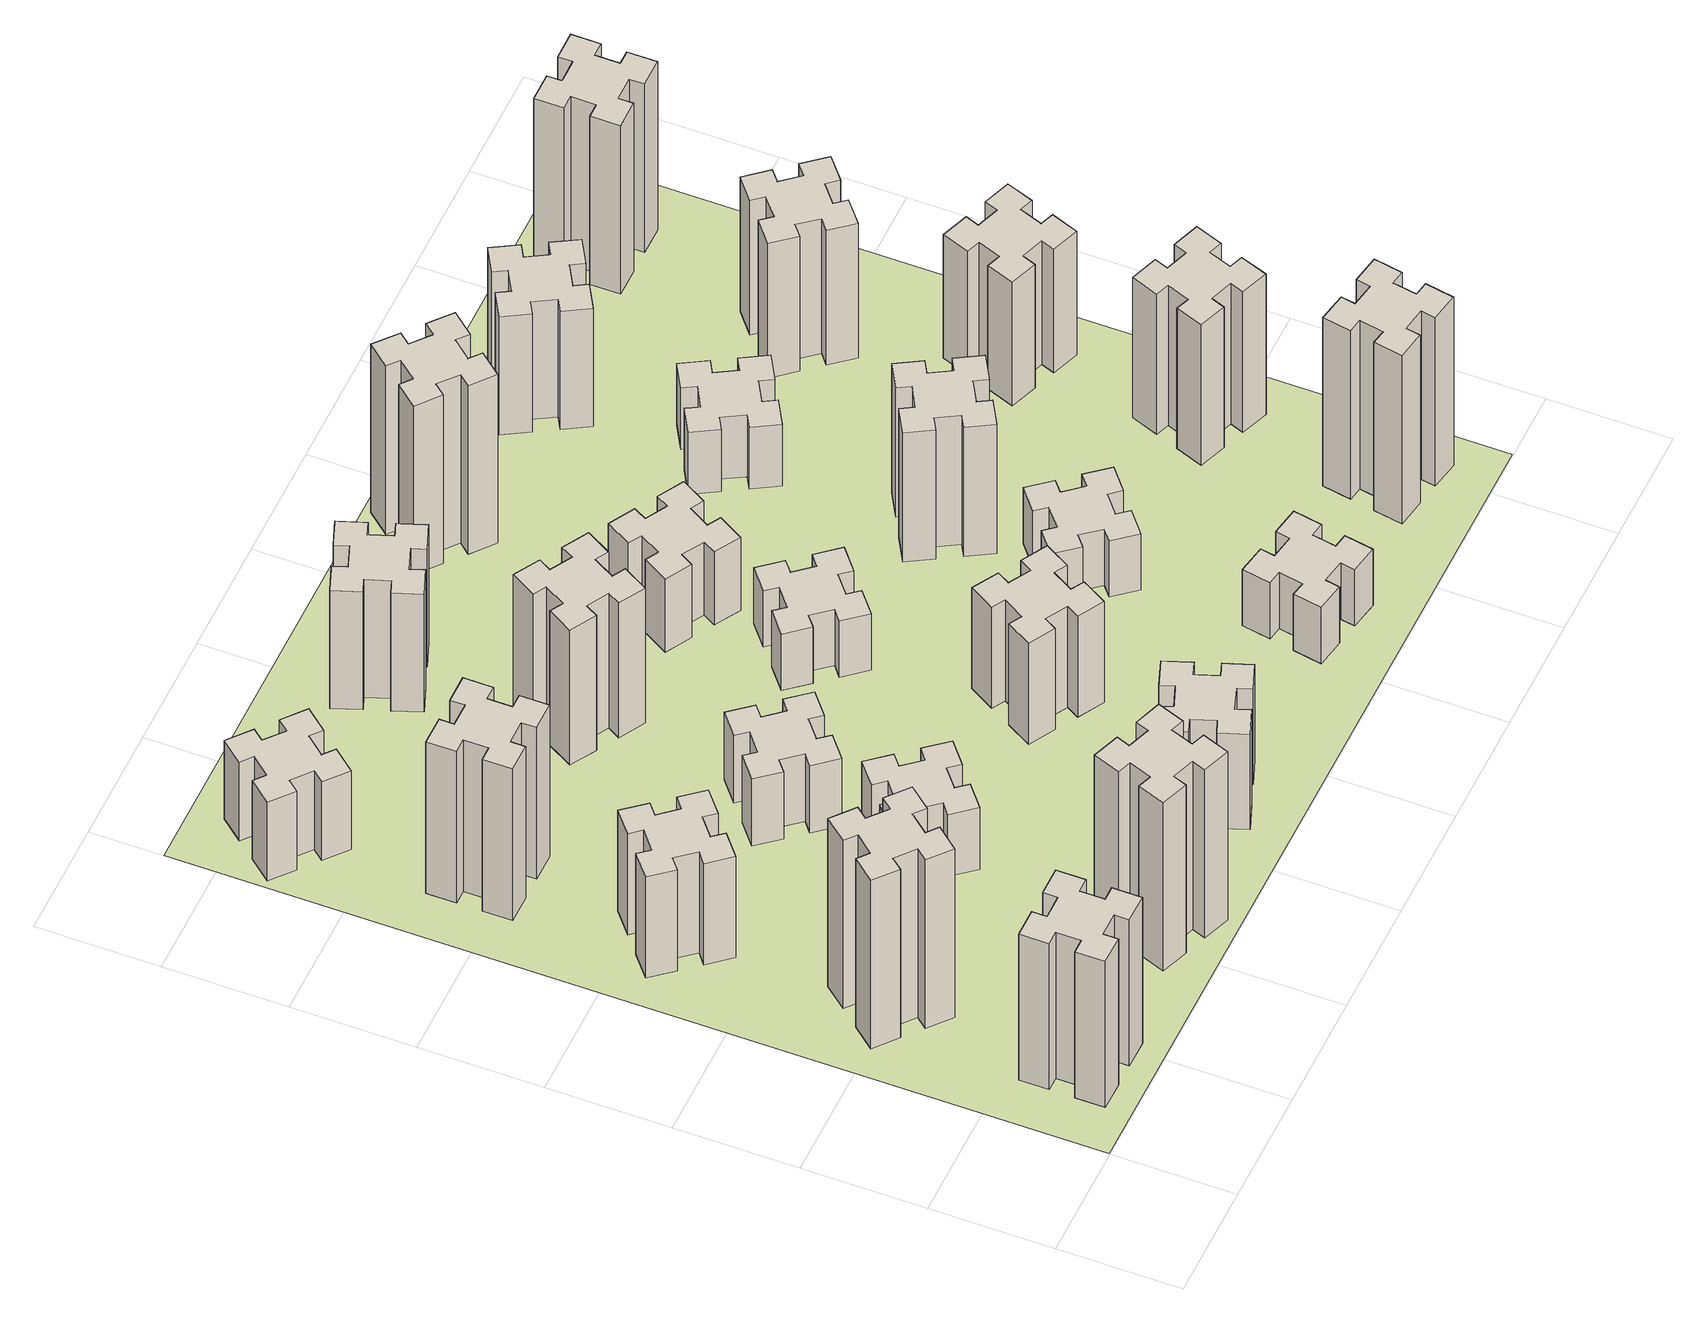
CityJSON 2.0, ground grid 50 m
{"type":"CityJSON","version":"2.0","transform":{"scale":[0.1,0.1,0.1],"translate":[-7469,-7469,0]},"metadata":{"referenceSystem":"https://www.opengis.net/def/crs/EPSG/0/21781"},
"CityObjects":{
"building1":{"type":"Building","attributes":{"class":"1000","function":"1000","usage":"1000","yearOfConstruction":2016,"roofType":"1000","measuredHeight":78,"storeysAboveGround":30,"storeysBelowGround":0},"geometry":[{"type":"Solid","lod":"1","boundaries":[[[[0,1,2,3,4,5,6,7,8,9,10,11,12,13,14,15,16,17,18,19]],[[17,16,20,21]],[[16,15,22,20]],[[15,14,23,22]],[[14,13,24,23]],[[13,12,25,24]],[[12,11,26,25]],[[11,10,27,26]],[[10,9,28,27]],[[9,8,29,28]],[[8,7,30,29]],[[7,6,31,30]],[[6,5,32,31]],[[5,4,33,32]],[[4,3,34,33]],[[3,2,35,34]],[[2,1,36,35]],[[1,0,37,36]],[[0,19,38,37]],[[19,18,39,38]],[[18,17,21,39]],[[24,25,26,27,28,29,30,31,32,33,34,35,36,37,38,39,21,20,22,23]]]]}]},
"building2":{"type":"Building","attributes":{"class":"1000","function":"1000","usage":"1000","yearOfConstruction":2016,"roofType":"1000","measuredHeight":90,"storeysAboveGround":30,"storeysBelowGround":0},"geometry":[{"type":"Solid","lod":"1","boundaries":[[[[40,41,42,43,44,45,46,47,48,49,50,51,52,53,54,55,56,57,58,59]],[[57,56,60,61]],[[56,55,62,60]],[[55,54,63,62]],[[54,53,64,63]],[[53,52,65,64]],[[52,51,66,65]],[[51,50,67,66]],[[50,49,68,67]],[[49,48,69,68]],[[48,47,70,69]],[[47,46,71,70]],[[46,45,72,71]],[[45,44,73,72]],[[44,43,74,73]],[[43,42,75,74]],[[42,41,76,75]],[[41,40,77,76]],[[40,59,78,77]],[[59,58,79,78]],[[58,57,61,79]],[[64,65,66,67,68,69,70,71,72,73,74,75,76,77,78,79,61,60,62,63]]]]}]},
"building3":{"type":"Building","attributes":{"class":"1000","function":"1000","usage":"1000","yearOfConstruction":2016,"roofType":"1000","measuredHeight":54,"storeysAboveGround":30,"storeysBelowGround":0},"geometry":[{"type":"Solid","lod":"1","boundaries":[[[[80,81,82,83,84,85,86,87,88,89,90,91,92,93,94,95,96,97,98,99]],[[97,96,100,101]],[[96,95,102,100]],[[95,94,103,102]],[[94,93,104,103]],[[93,92,105,104]],[[92,91,106,105]],[[91,90,107,106]],[[90,89,108,107]],[[89,88,109,108]],[[88,87,110,109]],[[87,86,111,110]],[[86,85,112,111]],[[85,84,113,112]],[[84,83,114,113]],[[83,82,115,114]],[[82,81,116,115]],[[81,80,117,116]],[[80,99,118,117]],[[99,98,119,118]],[[98,97,101,119]],[[104,105,106,107,108,109,110,111,112,113,114,115,116,117,118,119,101,100,102,103]]]]}]},
"building4":{"type":"Building","attributes":{"class":"1000","function":"1000","usage":"1000","yearOfConstruction":2016,"roofType":"1000","measuredHeight":81,"storeysAboveGround":30,"storeysBelowGround":0},"geometry":[{"type":"Solid","lod":"1","boundaries":[[[[120,121,122,123,124,125,126,127,128,129,130,131,132,133,134,135,136,137,138,139]],[[137,136,140,141]],[[136,135,142,140]],[[135,134,143,142]],[[134,133,144,143]],[[133,132,145,144]],[[132,131,146,145]],[[131,130,147,146]],[[130,129,148,147]],[[129,128,149,148]],[[128,127,150,149]],[[127,126,151,150]],[[126,125,152,151]],[[125,124,153,152]],[[124,123,154,153]],[[123,122,155,154]],[[122,121,156,155]],[[121,120,157,156]],[[120,139,158,157]],[[139,138,159,158]],[[138,137,141,159]],[[144,145,146,147,148,149,150,151,152,153,154,155,156,157,158,159,141,140,142,143]]]]}]},
"building5":{"type":"Building","attributes":{"class":"1000","function":"1000","usage":"1000","yearOfConstruction":2016,"roofType":"1000","measuredHeight":90,"storeysAboveGround":30,"storeysBelowGround":0},"geometry":[{"type":"Solid","lod":"1","boundaries":[[[[160,161,162,163,164,165,166,167,168,169,170,171,172,173,174,175,176,177,178,179]],[[177,176,180,181]],[[176,175,182,180]],[[175,174,183,182]],[[174,173,184,183]],[[173,172,185,184]],[[172,171,186,185]],[[171,170,187,186]],[[170,169,188,187]],[[169,168,189,188]],[[168,167,190,189]],[[167,166,191,190]],[[166,165,192,191]],[[165,164,193,192]],[[164,163,194,193]],[[163,162,195,194]],[[162,161,196,195]],[[161,160,197,196]],[[160,179,198,197]],[[179,178,199,198]],[[178,177,181,199]],[[184,185,186,187,188,189,190,191,192,193,194,195,196,197,198,199,181,180,182,183]]]]}]},
"building6":{"type":"Building","attributes":{"class":"1000","function":"1000","usage":"1000","yearOfConstruction":2016,"roofType":"1000","measuredHeight":42,"storeysAboveGround":30,"storeysBelowGround":0},"geometry":[{"type":"Solid","lod":"1","boundaries":[[[[200,201,202,203,204,205,206,207,208,209,210,211,212,213,214,215,216,217,218,219]],[[217,216,220,221]],[[216,215,222,220]],[[215,214,223,222]],[[214,213,224,223]],[[213,212,225,224]],[[212,211,226,225]],[[211,210,227,226]],[[210,209,228,227]],[[209,208,229,228]],[[208,207,230,229]],[[207,206,231,230]],[[206,205,232,231]],[[205,204,233,232]],[[204,203,234,233]],[[203,202,235,234]],[[202,201,236,235]],[[201,200,237,236]],[[200,219,238,237]],[[219,218,239,238]],[[218,217,221,239]],[[224,225,226,227,228,229,230,231,232,233,234,235,236,237,238,239,221,220,222,223]]]]}]},
"building7":{"type":"Building","attributes":{"class":"1000","function":"1000","usage":"1000","yearOfConstruction":2016,"roofType":"1000","measuredHeight":33,"storeysAboveGround":30,"storeysBelowGround":0},"geometry":[{"type":"Solid","lod":"1","boundaries":[[[[240,241,242,243,244,245,246,247,248,249,250,251,252,253,254,255,256,257,258,259]],[[257,256,260,261]],[[256,255,262,260]],[[255,254,263,262]],[[254,253,264,263]],[[253,252,265,264]],[[252,251,266,265]],[[251,250,267,266]],[[250,249,268,267]],[[249,248,269,268]],[[248,247,270,269]],[[247,246,271,270]],[[246,245,272,271]],[[245,244,273,272]],[[244,243,274,273]],[[243,242,275,274]],[[242,241,276,275]],[[241,240,277,276]],[[240,259,278,277]],[[259,258,279,278]],[[258,257,261,279]],[[264,265,266,267,268,269,270,271,272,273,274,275,276,277,278,279,261,260,262,263]]]]}]},
"building8":{"type":"Building","attributes":{"class":"1000","function":"1000","usage":"1000","yearOfConstruction":2016,"roofType":"1000","measuredHeight":36,"storeysAboveGround":30,"storeysBelowGround":0},"geometry":[{"type":"Solid","lod":"1","boundaries":[[[[280,281,282,283,284,285,286,287,288,289,290,291,292,293,294,295,296,297,298,299]],[[297,296,300,301]],[[296,295,302,300]],[[295,294,303,302]],[[294,293,304,303]],[[293,292,305,304]],[[292,291,306,305]],[[291,290,307,306]],[[290,289,308,307]],[[289,288,309,308]],[[288,287,310,309]],[[287,286,311,310]],[[286,285,312,311]],[[285,284,313,312]],[[284,283,314,313]],[[283,282,315,314]],[[282,281,316,315]],[[281,280,317,316]],[[280,299,318,317]],[[299,298,319,318]],[[298,297,301,319]],[[304,305,306,307,308,309,310,311,312,313,314,315,316,317,318,319,301,300,302,303]]]]}]},
"building9":{"type":"Building","attributes":{"class":"1000","function":"1000","usage":"1000","yearOfConstruction":2016,"roofType":"1000","measuredHeight":51,"storeysAboveGround":30,"storeysBelowGround":0},"geometry":[{"type":"Solid","lod":"1","boundaries":[[[[320,321,322,323,324,325,326,327,328,329,330,331,332,333,334,335,336,337,338,339]],[[337,336,340,341]],[[336,335,342,340]],[[335,334,343,342]],[[334,333,344,343]],[[333,332,345,344]],[[332,331,346,345]],[[331,330,347,346]],[[330,329,348,347]],[[329,328,349,348]],[[328,327,350,349]],[[327,326,351,350]],[[326,325,352,351]],[[325,324,353,352]],[[324,323,354,353]],[[323,322,355,354]],[[322,321,356,355]],[[321,320,357,356]],[[320,339,358,357]],[[339,338,359,358]],[[338,337,341,359]],[[344,345,346,347,348,349,350,351,352,353,354,355,356,357,358,359,341,340,342,343]]]]}]},
"building10":{"type":"Building","attributes":{"class":"1000","function":"1000","usage":"1000","yearOfConstruction":2016,"roofType":"1000","measuredHeight":72,"storeysAboveGround":30,"storeysBelowGround":0},"geometry":[{"type":"Solid","lod":"1","boundaries":[[[[360,361,362,363,364,365,366,367,368,369,370,371,372,373,374,375,376,377,378,379]],[[377,376,380,381]],[[376,375,382,380]],[[375,374,383,382]],[[374,373,384,383]],[[373,372,385,384]],[[372,371,386,385]],[[371,370,387,386]],[[370,369,388,387]],[[369,368,389,388]],[[368,367,390,389]],[[367,366,391,390]],[[366,365,392,391]],[[365,364,393,392]],[[364,363,394,393]],[[363,362,395,394]],[[362,361,396,395]],[[361,360,397,396]],[[360,379,398,397]],[[379,378,399,398]],[[378,377,381,399]],[[384,385,386,387,388,389,390,391,392,393,394,395,396,397,398,399,381,380,382,383]]]]}]},
"building11":{"type":"Building","attributes":{"class":"1000","function":"1000","usage":"1000","yearOfConstruction":2016,"roofType":"1000","measuredHeight":63,"storeysAboveGround":30,"storeysBelowGround":0},"geometry":[{"type":"Solid","lod":"1","boundaries":[[[[400,401,402,403,404,405,406,407,408,409,410,411,412,413,414,415,416,417,418,419]],[[417,416,420,421]],[[416,415,422,420]],[[415,414,423,422]],[[414,413,424,423]],[[413,412,425,424]],[[412,411,426,425]],[[411,410,427,426]],[[410,409,428,427]],[[409,408,429,428]],[[408,407,430,429]],[[407,406,431,430]],[[406,405,432,431]],[[405,404,433,432]],[[404,403,434,433]],[[403,402,435,434]],[[402,401,436,435]],[[401,400,437,436]],[[400,419,438,437]],[[419,418,439,438]],[[418,417,421,439]],[[424,425,426,427,428,429,430,431,432,433,434,435,436,437,438,439,421,420,422,423]]]]}]},
"building12":{"type":"Building","attributes":{"class":"1000","function":"1000","usage":"1000","yearOfConstruction":2016,"roofType":"1000","measuredHeight":54,"storeysAboveGround":30,"storeysBelowGround":0},"geometry":[{"type":"Solid","lod":"1","boundaries":[[[[440,441,442,443,444,445,446,447,448,449,450,451,452,453,454,455,456,457,458,459]],[[457,456,460,461]],[[456,455,462,460]],[[455,454,463,462]],[[454,453,464,463]],[[453,452,465,464]],[[452,451,466,465]],[[451,450,467,466]],[[450,449,468,467]],[[449,448,469,468]],[[448,447,470,469]],[[447,446,471,470]],[[446,445,472,471]],[[445,444,473,472]],[[444,443,474,473]],[[443,442,475,474]],[[442,441,476,475]],[[441,440,477,476]],[[440,459,478,477]],[[459,458,479,478]],[[458,457,461,479]],[[464,465,466,467,468,469,470,471,472,473,474,475,476,477,478,479,461,460,462,463]]]]}]},
"building13":{"type":"Building","attributes":{"class":"1000","function":"1000","usage":"1000","yearOfConstruction":2016,"roofType":"1000","measuredHeight":30,"storeysAboveGround":30,"storeysBelowGround":0},"geometry":[{"type":"Solid","lod":"1","boundaries":[[[[480,481,482,483,484,485,486,487,488,489,490,491,492,493,494,495,496,497,498,499]],[[497,496,500,501]],[[496,495,502,500]],[[495,494,503,502]],[[494,493,504,503]],[[493,492,505,504]],[[492,491,506,505]],[[491,490,507,506]],[[490,489,508,507]],[[489,488,509,508]],[[488,487,510,509]],[[487,486,511,510]],[[486,485,512,511]],[[485,484,513,512]],[[484,483,514,513]],[[483,482,515,514]],[[482,481,516,515]],[[481,480,517,516]],[[480,499,518,517]],[[499,498,519,518]],[[498,497,501,519]],[[504,505,506,507,508,509,510,511,512,513,514,515,516,517,518,519,501,500,502,503]]]]}]},
"building14":{"type":"Building","attributes":{"class":"1000","function":"1000","usage":"1000","yearOfConstruction":2016,"roofType":"1000","measuredHeight":39,"storeysAboveGround":30,"storeysBelowGround":0},"geometry":[{"type":"Solid","lod":"1","boundaries":[[[[520,521,522,523,524,525,526,527,528,529,530,531,532,533,534,535,536,537,538,539]],[[537,536,540,541]],[[536,535,542,540]],[[535,534,543,542]],[[534,533,544,543]],[[533,532,545,544]],[[532,531,546,545]],[[531,530,547,546]],[[530,529,548,547]],[[529,528,549,548]],[[528,527,550,549]],[[527,526,551,550]],[[526,525,552,551]],[[525,524,553,552]],[[524,523,554,553]],[[523,522,555,554]],[[522,521,556,555]],[[521,520,557,556]],[[520,539,558,557]],[[539,538,559,558]],[[538,537,541,559]],[[544,545,546,547,548,549,550,551,552,553,554,555,556,557,558,559,541,540,542,543]]]]}]},
"building15":{"type":"Building","attributes":{"class":"1000","function":"1000","usage":"1000","yearOfConstruction":2016,"roofType":"1000","measuredHeight":30,"storeysAboveGround":30,"storeysBelowGround":0},"geometry":[{"type":"Solid","lod":"1","boundaries":[[[[560,561,562,563,564,565,566,567,568,569,570,571,572,573,574,575,576,577,578,579]],[[577,576,580,581]],[[576,575,582,580]],[[575,574,583,582]],[[574,573,584,583]],[[573,572,585,584]],[[572,571,586,585]],[[571,570,587,586]],[[570,569,588,587]],[[569,568,589,588]],[[568,567,590,589]],[[567,566,591,590]],[[566,565,592,591]],[[565,564,593,592]],[[564,563,594,593]],[[563,562,595,594]],[[562,561,596,595]],[[561,560,597,596]],[[560,579,598,597]],[[579,578,599,598]],[[578,577,581,599]],[[584,585,586,587,588,589,590,591,592,593,594,595,596,597,598,599,581,580,582,583]]]]}]},
"building16":{"type":"Building","attributes":{"class":"1000","function":"1000","usage":"1000","yearOfConstruction":2016,"roofType":"1000","measuredHeight":90,"storeysAboveGround":30,"storeysBelowGround":0},"geometry":[{"type":"Solid","lod":"1","boundaries":[[[[600,601,602,603,604,605,606,607,608,609,610,611,612,613,614,615,616,617,618,619]],[[617,616,620,621]],[[616,615,622,620]],[[615,614,623,622]],[[614,613,624,623]],[[613,612,625,624]],[[612,611,626,625]],[[611,610,627,626]],[[610,609,628,627]],[[609,608,629,628]],[[608,607,630,629]],[[607,606,631,630]],[[606,605,632,631]],[[605,604,633,632]],[[604,603,634,633]],[[603,602,635,634]],[[602,601,636,635]],[[601,600,637,636]],[[600,619,638,637]],[[619,618,639,638]],[[618,617,621,639]],[[624,625,626,627,628,629,630,631,632,633,634,635,636,637,638,639,621,620,622,623]]]]}]},
"building17":{"type":"Building","attributes":{"class":"1000","function":"1000","usage":"1000","yearOfConstruction":2016,"roofType":"1000","measuredHeight":30,"storeysAboveGround":30,"storeysBelowGround":0},"geometry":[{"type":"Solid","lod":"1","boundaries":[[[[640,641,642,643,644,645,646,647,648,649,650,651,652,653,654,655,656,657,658,659]],[[657,656,660,661]],[[656,655,662,660]],[[655,654,663,662]],[[654,653,664,663]],[[653,652,665,664]],[[652,651,666,665]],[[651,650,667,666]],[[650,649,668,667]],[[649,648,669,668]],[[648,647,670,669]],[[647,646,671,670]],[[646,645,672,671]],[[645,644,673,672]],[[644,643,674,673]],[[643,642,675,674]],[[642,641,676,675]],[[641,640,677,676]],[[640,659,678,677]],[[659,658,679,678]],[[658,657,661,679]],[[664,665,666,667,668,669,670,671,672,673,674,675,676,677,678,679,661,660,662,663]]]]}]},
"building18":{"type":"Building","attributes":{"class":"1000","function":"1000","usage":"1000","yearOfConstruction":2016,"roofType":"1000","measuredHeight":69,"storeysAboveGround":30,"storeysBelowGround":0},"geometry":[{"type":"Solid","lod":"1","boundaries":[[[[680,681,682,683,684,685,686,687,688,689,690,691,692,693,694,695,696,697,698,699]],[[697,696,700,701]],[[696,695,702,700]],[[695,694,703,702]],[[694,693,704,703]],[[693,692,705,704]],[[692,691,706,705]],[[691,690,707,706]],[[690,689,708,707]],[[689,688,709,708]],[[688,687,710,709]],[[687,686,711,710]],[[686,685,712,711]],[[685,684,713,712]],[[684,683,714,713]],[[683,682,715,714]],[[682,681,716,715]],[[681,680,717,716]],[[680,699,718,717]],[[699,698,719,718]],[[698,697,701,719]],[[704,705,706,707,708,709,710,711,712,713,714,715,716,717,718,719,701,700,702,703]]]]}]},
"building19":{"type":"Building","attributes":{"class":"1000","function":"1000","usage":"1000","yearOfConstruction":2016,"roofType":"1000","measuredHeight":33,"storeysAboveGround":30,"storeysBelowGround":0},"geometry":[{"type":"Solid","lod":"1","boundaries":[[[[720,721,722,723,724,725,726,727,728,729,730,731,732,733,734,735,736,737,738,739]],[[737,736,740,741]],[[736,735,742,740]],[[735,734,743,742]],[[734,733,744,743]],[[733,732,745,744]],[[732,731,746,745]],[[731,730,747,746]],[[730,729,748,747]],[[729,728,749,748]],[[728,727,750,749]],[[727,726,751,750]],[[726,725,752,751]],[[725,724,753,752]],[[724,723,754,753]],[[723,722,755,754]],[[722,721,756,755]],[[721,720,757,756]],[[720,739,758,757]],[[739,738,759,758]],[[738,737,741,759]],[[744,745,746,747,748,749,750,751,752,753,754,755,756,757,758,759,741,740,742,743]]]]}]},
"building20":{"type":"Building","attributes":{"class":"1000","function":"1000","usage":"1000","yearOfConstruction":2016,"roofType":"1000","measuredHeight":90,"storeysAboveGround":30,"storeysBelowGround":0},"geometry":[{"type":"Solid","lod":"1","boundaries":[[[[760,761,762,763,764,765,766,767,768,769,770,771,772,773,774,775,776,777,778,779]],[[777,776,780,781]],[[776,775,782,780]],[[775,774,783,782]],[[774,773,784,783]],[[773,772,785,784]],[[772,771,786,785]],[[771,770,787,786]],[[770,769,788,787]],[[769,768,789,788]],[[768,767,790,789]],[[767,766,791,790]],[[766,765,792,791]],[[765,764,793,792]],[[764,763,794,793]],[[763,762,795,794]],[[762,761,796,795]],[[761,760,797,796]],[[760,779,798,797]],[[779,778,799,798]],[[778,777,781,799]],[[784,785,786,787,788,789,790,791,792,793,794,795,796,797,798,799,781,780,782,783]]]]}]},
"building21":{"type":"Building","attributes":{"class":"1000","function":"1000","usage":"1000","yearOfConstruction":2016,"roofType":"1000","measuredHeight":63,"storeysAboveGround":30,"storeysBelowGround":0},"geometry":[{"type":"Solid","lod":"1","boundaries":[[[[800,801,802,803,804,805,806,807,808,809,810,811,812,813,814,815,816,817,818,819]],[[817,816,820,821]],[[816,815,822,820]],[[815,814,823,822]],[[814,813,824,823]],[[813,812,825,824]],[[812,811,826,825]],[[811,810,827,826]],[[810,809,828,827]],[[809,808,829,828]],[[808,807,830,829]],[[807,806,831,830]],[[806,805,832,831]],[[805,804,833,832]],[[804,803,834,833]],[[803,802,835,834]],[[802,801,836,835]],[[801,800,837,836]],[[800,819,838,837]],[[819,818,839,838]],[[818,817,821,839]],[[824,825,826,827,828,829,830,831,832,833,834,835,836,837,838,839,821,820,822,823]]]]}]},
"building22":{"type":"Building","attributes":{"class":"1000","function":"1000","usage":"1000","yearOfConstruction":2016,"roofType":"1000","measuredHeight":75,"storeysAboveGround":30,"storeysBelowGround":0},"geometry":[{"type":"Solid","lod":"1","boundaries":[[[[840,841,842,843,844,845,846,847,848,849,850,851,852,853,854,855,856,857,858,859]],[[857,856,860,861]],[[856,855,862,860]],[[855,854,863,862]],[[854,853,864,863]],[[853,852,865,864]],[[852,851,866,865]],[[851,850,867,866]],[[850,849,868,867]],[[849,848,869,868]],[[848,847,870,869]],[[847,846,871,870]],[[846,845,872,871]],[[845,844,873,872]],[[844,843,874,873]],[[843,842,875,874]],[[842,841,876,875]],[[841,840,877,876]],[[840,859,878,877]],[[859,858,879,878]],[[858,857,861,879]],[[864,865,866,867,868,869,870,871,872,873,874,875,876,877,878,879,861,860,862,863]]]]}]},
"building23":{"type":"Building","attributes":{"class":"1000","function":"1000","usage":"1000","yearOfConstruction":2016,"roofType":"1000","measuredHeight":66,"storeysAboveGround":30,"storeysBelowGround":0},"geometry":[{"type":"Solid","lod":"1","boundaries":[[[[880,881,882,883,884,885,886,887,888,889,890,891,892,893,894,895,896,897,898,899]],[[897,896,900,901]],[[896,895,902,900]],[[895,894,903,902]],[[894,893,904,903]],[[893,892,905,904]],[[892,891,906,905]],[[891,890,907,906]],[[890,889,908,907]],[[889,888,909,908]],[[888,887,910,909]],[[887,886,911,910]],[[886,885,912,911]],[[885,884,913,912]],[[884,883,914,913]],[[883,882,915,914]],[[882,881,916,915]],[[881,880,917,916]],[[880,899,918,917]],[[899,898,919,918]],[[898,897,901,919]],[[904,905,906,907,908,909,910,911,912,913,914,915,916,917,918,919,901,900,902,903]]]]}]},
"building24":{"type":"Building","attributes":{"class":"1000","function":"1000","usage":"1000","yearOfConstruction":2016,"roofType":"1000","measuredHeight":72,"storeysAboveGround":30,"storeysBelowGround":0},"geometry":[{"type":"Solid","lod":"1","boundaries":[[[[920,921,922,923,924,925,926,927,928,929,930,931,932,933,934,935,936,937,938,939]],[[937,936,940,941]],[[936,935,942,940]],[[935,934,943,942]],[[934,933,944,943]],[[933,932,945,944]],[[932,931,946,945]],[[931,930,947,946]],[[930,929,948,947]],[[929,928,949,948]],[[928,927,950,949]],[[927,926,951,950]],[[926,925,952,951]],[[925,924,953,952]],[[924,923,954,953]],[[923,922,955,954]],[[922,921,956,955]],[[921,920,957,956]],[[920,939,958,957]],[[939,938,959,958]],[[938,937,941,959]],[[944,945,946,947,948,949,950,951,952,953,954,955,956,957,958,959,941,940,942,943]]]]}]},
"building25":{"type":"Building","attributes":{"class":"1000","function":"1000","usage":"1000","yearOfConstruction":2016,"roofType":"1000","measuredHeight":90,"storeysAboveGround":30,"storeysBelowGround":0},"geometry":[{"type":"Solid","lod":"1","boundaries":[[[[960,961,962,963,964,965,966,967,968,969,970,971,972,973,974,975,976,977,978,979]],[[977,976,980,981]],[[976,975,982,980]],[[975,974,983,982]],[[974,973,984,983]],[[973,972,985,984]],[[972,971,986,985]],[[971,970,987,986]],[[970,969,988,987]],[[969,968,989,988]],[[968,967,990,989]],[[967,966,991,990]],[[966,965,992,991]],[[965,964,993,992]],[[964,963,994,993]],[[963,962,995,994]],[[962,961,996,995]],[[961,960,997,996]],[[960,979,998,997]],[[979,978,999,998]],[[978,977,981,999]],[[984,985,986,987,988,989,990,991,992,993,994,995,996,997,998,999,981,980,982,983]]]]}]},
"landuse1":{"type":"LandUse","attributes":{"name":"plot1","function":"1010"},"geometry":[{"type":"MultiSurface","lod":"1","boundaries":[[[1000,1001,1002,1003]]]}]}
},
"vertices":[
[265,325,0],[265,225,0],[205,225,0],[205,105,0],[325,105,0],[325,165,0],[425,165,0],[425,105,0],[545,105,0],[545,225,0],[485,225,0],[485,325,0],[545,325,0],[545,445,0],[425,445,0],[425,385,0],[325,385,0],[325,445,0],[205,445,0],[205,325,0],[325,385,780],[325,445,780],[425,385,780],[425,445,780],[545,445,780],[545,325,780],[485,325,780],[485,225,780],[545,225,780],[545,105,780],[425,105,780],[425,165,780],[325,165,780],[325,105,780],[205,105,780],[205,225,780],[265,225,780],[265,325,780],[205,325,780],[205,445,780],
[484,1067,0],[408,1132,0],[446,1178,0],[354,1255,0],[277,1163,0],[323,1124,0],[259,1048,0],[213,1086,0],[136,994,0],[228,917,0],[266,963,0],[343,899,0],[304,853,0],[396,776,0],[473,868,0],[427,906,0],[492,983,0],[538,944,0],[615,1036,0],[523,1113,0],[492,983,900],[538,944,900],[427,906,900],[473,868,900],[396,776,900],[304,853,900],[343,899,900],[266,963,900],[228,917,900],[136,994,900],[213,1086,900],[259,1048,900],[323,1124,900],[277,1163,900],[354,1255,900],[446,1178,900],[408,1132,900],[484,1067,900],[523,1113,900],[615,1036,900],
[492,1888,0],[427,1964,0],[473,2003,0],[396,2095,0],[304,2018,0],[343,1972,0],[266,1907,0],[228,1953,0],[136,1876,0],[213,1784,0],[259,1823,0],[323,1746,0],[277,1708,0],[354,1616,0],[446,1693,0],[408,1739,0],[484,1803,0],[523,1757,0],[615,1834,0],[538,1926,0],[484,1803,540],[523,1757,540],[408,1739,540],[446,1693,540],[354,1616,540],[277,1708,540],[323,1746,540],[259,1823,540],[213,1784,540],[136,1876,540],[228,1953,540],[266,1907,540],[343,1972,540],[304,2018,540],[396,2095,540],[473,2003,540],[427,1964,540],[492,1888,540],[538,1926,540],[615,1834,540],
[485,2545,0],[485,2645,0],[545,2645,0],[545,2765,0],[425,2765,0],[425,2705,0],[325,2705,0],[325,2765,0],[205,2765,0],[205,2645,0],[265,2645,0],[265,2545,0],[205,2545,0],[205,2425,0],[325,2425,0],[325,2485,0],[425,2485,0],[425,2425,0],[545,2425,0],[545,2545,0],[425,2485,810],[425,2425,810],[325,2485,810],[325,2425,810],[205,2425,810],[205,2545,810],[265,2545,810],[265,2645,810],[205,2645,810],[205,2765,810],[325,2765,810],[325,2705,810],[425,2705,810],[425,2765,810],[545,2765,810],[545,2645,810],[485,2645,810],[485,2545,810],[545,2545,810],[545,2425,810],
[1029,360,0],[995,266,0],[939,287,0],[897,174,0],[1010,133,0],[1031,189,0],[1125,155,0],[1104,99,0],[1217,57,0],[1258,170,0],[1202,191,0],[1236,285,0],[1292,264,0],[1333,377,0],[1220,418,0],[1200,362,0],[1106,396,0],[1127,452,0],[1014,493,0],[973,380,0],[1106,396,900],[1127,452,900],[1200,362,900],[1220,418,900],[1333,377,900],[1292,264,900],[1236,285,900],[1202,191,900],[1258,170,900],[1217,57,900],[1104,99,900],[1125,155,900],[1031,189,900],[1010,133,900],[897,174,900],[939,287,900],[995,266,900],[1029,360,900],[973,380,900],[1014,493,900],
[384,3387,0],[308,3452,0],[346,3498,0],[254,3575,0],[177,3483,0],[223,3444,0],[159,3368,0],[113,3406,0],[36,3314,0],[128,3237,0],[166,3283,0],[243,3219,0],[204,3173,0],[296,3096,0],[373,3188,0],[327,3226,0],[392,3303,0],[438,3264,0],[515,3356,0],[423,3433,0],[392,3303,420],[438,3264,420],[327,3226,420],[373,3188,420],[296,3096,420],[204,3173,420],[243,3219,420],[166,3283,420],[128,3237,420],[36,3314,420],[113,3406,420],[159,3368,420],[223,3444,420],[177,3483,420],[254,3575,420],[346,3498,420],[308,3452,420],[384,3387,420],[423,3433,420],[515,3356,420],
[1083,1332,0],[1006,1267,0],[968,1313,0],[876,1236,0],[953,1144,0],[999,1183,0],[1063,1106,0],[1017,1068,0],[1094,976,0],[1186,1053,0],[1148,1099,0],[1224,1163,0],[1263,1117,0],[1355,1194,0],[1278,1286,0],[1232,1248,0],[1167,1324,0],[1213,1363,0],[1136,1455,0],[1044,1378,0],[1167,1324,330],[1213,1363,330],[1232,1248,330],[1278,1286,330],[1355,1194,330],[1263,1117,330],[1224,1163,330],[1148,1099,330],[1186,1053,330],[1094,976,330],[1017,1068,330],[1063,1106,330],[999,1183,330],[953,1144,330],[876,1236,330],[968,1313,330],[1006,1267,330],[1083,1332,330],[1044,1378,330],[1136,1455,330],
[1083,1872,0],[1006,1807,0],[968,1853,0],[876,1776,0],[953,1684,0],[999,1723,0],[1063,1646,0],[1017,1608,0],[1094,1516,0],[1186,1593,0],[1148,1639,0],[1224,1703,0],[1263,1657,0],[1355,1734,0],[1278,1826,0],[1232,1788,0],[1167,1864,0],[1213,1903,0],[1136,1995,0],[1044,1918,0],[1167,1864,360],[1213,1903,360],[1232,1788,360],[1278,1826,360],[1355,1734,360],[1263,1657,360],[1224,1703,360],[1148,1639,360],[1186,1593,360],[1094,1516,360],[1017,1608,360],[1063,1646,360],[999,1723,360],[953,1684,360],[876,1776,360],[968,1853,360],[1006,1807,360],[1083,1872,360],[1044,1918,360],[1136,1995,360],
[1765,496,0],[1671,462,0],[1650,518,0],[1537,477,0],[1579,364,0],[1635,385,0],[1669,291,0],[1613,270,0],[1654,157,0],[1767,199,0],[1746,255,0],[1840,289,0],[1860,233,0],[1973,274,0],[1932,387,0],[1876,366,0],[1842,460,0],[1898,480,0],[1857,593,0],[1744,552,0],[1842,460,510],[1898,480,510],[1876,366,510],[1932,387,510],[1973,274,510],[1860,233,510],[1840,289,510],[1746,255,510],[1767,199,510],[1654,157,510],[1613,270,510],[1669,291,510],[1635,385,510],[1579,364,510],[1537,477,510],[1650,518,510],[1671,462,510],[1765,496,510],[1744,552,510],[1857,593,510],
[1314,2666,0],[1227,2716,0],[1257,2768,0],[1153,2828,0],[1093,2724,0],[1145,2694,0],[1095,2607,0],[1043,2637,0],[983,2533,0],[1087,2473,0],[1117,2525,0],[1204,2475,0],[1174,2423,0],[1278,2363,0],[1338,2467,0],[1286,2497,0],[1336,2584,0],[1388,2554,0],[1448,2658,0],[1344,2718,0],[1336,2584,720],[1388,2554,720],[1286,2497,720],[1338,2467,720],[1278,2363,720],[1174,2423,720],[1204,2475,720],[1117,2525,720],[1087,2473,720],[983,2533,720],[1043,2637,720],[1095,2607,720],[1145,2694,720],[1093,2724,720],[1153,2828,720],[1257,2768,720],[1227,2716,720],[1314,2666,720],[1344,2718,720],[1448,2658,720],
[995,3345,0],[1029,3251,0],[973,3230,0],[1014,3117,0],[1127,3159,0],[1106,3215,0],[1200,3249,0],[1220,3193,0],[1333,3234,0],[1292,3347,0],[1236,3326,0],[1202,3420,0],[1258,3440,0],[1217,3553,0],[1104,3512,0],[1125,3456,0],[1031,3422,0],[1010,3478,0],[897,3437,0],[939,3324,0],[1031,3422,630],[1010,3478,630],[1125,3456,630],[1104,3512,630],[1217,3553,630],[1258,3440,630],[1202,3420,630],[1236,3326,630],[1292,3347,630],[1333,3234,630],[1220,3193,630],[1200,3249,630],[1106,3215,630],[1127,3159,630],[1014,3117,630],[973,3230,630],[1029,3251,630],[995,3345,630],[939,3324,630],[897,3437,630],
[2026,1017,0],[2076,1104,0],[2128,1074,0],[2188,1178,0],[2084,1238,0],[2054,1186,0],[1967,1236,0],[1997,1288,0],[1893,1348,0],[1833,1244,0],[1885,1214,0],[1835,1127,0],[1783,1157,0],[1723,1053,0],[1827,993,0],[1857,1045,0],[1944,995,0],[1914,943,0],[2018,883,0],[2078,987,0],[1944,995,540],[1914,943,540],[1857,1045,540],[1827,993,540],[1723,1053,540],[1783,1157,540],[1835,1127,540],[1885,1214,540],[1833,1244,540],[1893,1348,540],[1997,1288,540],[1967,1236,540],[2054,1186,540],[2084,1238,540],[2188,1178,540],[2128,1074,540],[2076,1104,540],[2026,1017,540],[2078,987,540],[2018,883,540],
[1972,1988,0],[1907,2064,0],[1953,2103,0],[1876,2195,0],[1784,2118,0],[1823,2072,0],[1746,2007,0],[1708,2053,0],[1616,1976,0],[1693,1884,0],[1739,1923,0],[1803,1846,0],[1757,1808,0],[1834,1716,0],[1926,1793,0],[1888,1839,0],[1964,1903,0],[2003,1857,0],[2095,1934,0],[2018,2026,0],[1964,1903,300],[2003,1857,300],[1888,1839,300],[1926,1793,300],[1834,1716,300],[1757,1808,300],[1803,1846,300],[1739,1923,300],[1693,1884,300],[1616,1976,300],[1708,2053,300],[1746,2007,300],[1823,2072,300],[1784,2118,300],[1876,2195,300],[1953,2103,300],[1907,2064,300],[1972,1988,300],[2018,2026,300],[2095,1934,300],
[1926,2397,0],[1976,2484,0],[2028,2454,0],[2088,2558,0],[1984,2618,0],[1954,2566,0],[1867,2616,0],[1897,2668,0],[1793,2728,0],[1733,2624,0],[1785,2594,0],[1735,2507,0],[1683,2537,0],[1623,2433,0],[1727,2373,0],[1757,2425,0],[1844,2375,0],[1814,2323,0],[1918,2263,0],[1978,2367,0],[1844,2375,390],[1814,2323,390],[1757,2425,390],[1727,2373,390],[1623,2433,390],[1683,2537,390],[1735,2507,390],[1785,2594,390],[1733,2624,390],[1793,2728,390],[1897,2668,390],[1867,2616,390],[1954,2566,390],[1984,2618,390],[2088,2558,390],[2028,2454,390],[1976,2484,390],[1926,2397,390],[1978,2367,390],[1918,2263,390],
[2596,444,0],[2578,345,0],[2519,356,0],[2498,237,0],[2617,217,0],[2627,276,0],[2725,258,0],[2715,199,0],[2833,178,0],[2854,297,0],[2795,307,0],[2812,405,0],[2871,395,0],[2892,513,0],[2774,534,0],[2764,475,0],[2665,492,0],[2676,551,0],[2557,572,0],[2537,454,0],[2665,492,300],[2676,551,300],[2764,475,300],[2774,534,300],[2892,513,300],[2871,395,300],[2812,405,300],[2795,307,300],[2854,297,300],[2833,178,300],[2715,199,300],[2725,258,300],[2627,276,300],[2617,217,300],[2498,237,300],[2519,356,300],[2578,345,300],[2596,444,300],[2537,454,300],[2557,572,300],
[1746,3383,0],[1823,3319,0],[1784,3273,0],[1876,3196,0],[1953,3288,0],[1907,3326,0],[1972,3403,0],[2018,3364,0],[2095,3456,0],[2003,3533,0],[1964,3487,0],[1888,3552,0],[1926,3598,0],[1834,3675,0],[1757,3583,0],[1803,3544,0],[1739,3468,0],[1693,3506,0],[1616,3414,0],[1708,3337,0],[1739,3468,900],[1693,3506,900],[1803,3544,900],[1757,3583,900],[1834,3675,900],[1926,3598,900],[1888,3552,900],[1964,3487,900],[2003,3533,900],[2095,3456,900],[2018,3364,900],[1972,3403,900],[1907,3326,900],[1953,3288,900],[1876,3196,900],[1784,3273,900],[1823,3319,900],[1746,3383,900],[1708,3337,900],[1616,3414,900],
[2628,1099,0],[2704,1163,0],[2743,1117,0],[2835,1194,0],[2758,1286,0],[2712,1248,0],[2647,1324,0],[2693,1363,0],[2616,1455,0],[2524,1378,0],[2563,1332,0],[2486,1267,0],[2448,1313,0],[2356,1236,0],[2433,1144,0],[2479,1183,0],[2543,1106,0],[2497,1068,0],[2574,976,0],[2666,1053,0],[2543,1106,300],[2497,1068,300],[2479,1183,300],[2433,1144,300],[2356,1236,300],[2448,1313,300],[2486,1267,300],[2563,1332,300],[2524,1378,300],[2616,1455,300],[2693,1363,300],[2647,1324,300],[2712,1248,300],[2758,1286,300],[2835,1194,300],[2743,1117,300],[2704,1163,300],[2628,1099,300],[2666,1053,300],[2574,976,300],
[2716,1767,0],[2666,1854,0],[2718,1884,0],[2658,1988,0],[2554,1928,0],[2584,1876,0],[2497,1826,0],[2467,1878,0],[2363,1818,0],[2423,1714,0],[2475,1744,0],[2525,1657,0],[2473,1627,0],[2533,1523,0],[2637,1583,0],[2607,1635,0],[2694,1685,0],[2724,1633,0],[2828,1693,0],[2768,1797,0],[2694,1685,690],[2724,1633,690],[2607,1635,690],[2637,1583,690],[2533,1523,690],[2473,1627,690],[2525,1657,690],[2475,1744,690],[2423,1714,690],[2363,1818,690],[2467,1878,690],[2497,1826,690],[2584,1876,690],[2554,1928,690],[2658,1988,690],[2718,1884,690],[2666,1854,690],[2716,1767,690],[2768,1797,690],[2828,1693,690],
[2475,2584,0],[2525,2497,0],[2473,2467,0],[2533,2363,0],[2637,2423,0],[2607,2475,0],[2694,2525,0],[2724,2473,0],[2828,2533,0],[2768,2637,0],[2716,2607,0],[2666,2694,0],[2718,2724,0],[2658,2828,0],[2554,2768,0],[2584,2716,0],[2497,2666,0],[2467,2718,0],[2363,2658,0],[2423,2554,0],[2497,2666,330],[2467,2718,330],[2584,2716,330],[2554,2768,330],[2658,2828,330],[2718,2724,330],[2666,2694,330],[2716,2607,330],[2768,2637,330],[2828,2533,330],[2724,2473,330],[2694,2525,330],[2607,2475,330],[2637,2423,330],[2533,2363,330],[2473,2467,330],[2525,2497,330],[2475,2584,330],[2423,2554,330],[2363,2658,330],
[3504,475,0],[3405,492,0],[3416,551,0],[3297,572,0],[3277,454,0],[3336,444,0],[3318,345,0],[3259,356,0],[3238,237,0],[3357,217,0],[3367,276,0],[3465,258,0],[3455,199,0],[3573,178,0],[3594,297,0],[3535,307,0],[3552,405,0],[3611,395,0],[3632,513,0],[3514,534,0],[3552,405,900],[3611,395,900],[3535,307,900],[3594,297,900],[3573,178,900],[3455,199,900],[3465,258,900],[3367,276,900],[3357,217,900],[3238,237,900],[3259,356,900],[3318,345,900],[3336,444,900],[3277,454,900],[3297,572,900],[3416,551,900],[3405,492,900],[3504,475,900],[3514,534,900],[3632,513,900],
[2716,3347,0],[2666,3434,0],[2718,3464,0],[2658,3568,0],[2554,3508,0],[2584,3456,0],[2497,3406,0],[2467,3458,0],[2363,3398,0],[2423,3294,0],[2475,3324,0],[2525,3237,0],[2473,3207,0],[2533,3103,0],[2637,3163,0],[2607,3215,0],[2694,3265,0],[2724,3213,0],[2828,3273,0],[2768,3377,0],[2694,3265,630],[2724,3213,630],[2607,3215,630],[2637,3163,630],[2533,3103,630],[2473,3207,630],[2525,3237,630],[2475,3324,630],[2423,3294,630],[2363,3398,630],[2467,3458,630],[2497,3406,630],[2584,3456,630],[2554,3508,630],[2658,3568,630],[2718,3464,630],[2666,3434,630],[2716,3347,630],[2768,3377,630],[2828,3273,630],
[3351,1029,0],[3445,995,0],[3424,939,0],[3537,897,0],[3578,1010,0],[3522,1031,0],[3556,1125,0],[3612,1104,0],[3653,1217,0],[3540,1258,0],[3520,1202,0],[3426,1236,0],[3447,1292,0],[3334,1333,0],[3293,1220,0],[3349,1200,0],[3315,1106,0],[3259,1127,0],[3217,1014,0],[3330,973,0],[3315,1106,750],[3259,1127,750],[3349,1200,750],[3293,1220,750],[3334,1333,750],[3447,1292,750],[3426,1236,750],[3520,1202,750],[3540,1258,750],[3653,1217,750],[3612,1104,750],[3556,1125,750],[3522,1031,750],[3578,1010,750],[3537,897,750],[3424,939,750],[3445,995,750],[3351,1029,750],[3330,973,750],[3217,1014,750],
[3520,1942,0],[3426,1976,0],[3447,2032,0],[3334,2073,0],[3293,1960,0],[3349,1940,0],[3315,1846,0],[3259,1867,0],[3217,1754,0],[3330,1713,0],[3351,1769,0],[3445,1735,0],[3424,1679,0],[3537,1637,0],[3578,1750,0],[3522,1771,0],[3556,1865,0],[3612,1844,0],[3653,1957,0],[3540,1998,0],[3556,1865,660],[3612,1844,660],[3522,1771,660],[3578,1750,660],[3537,1637,660],[3424,1679,660],[3445,1735,660],[3351,1769,660],[3330,1713,660],[3217,1754,660],[3259,1867,660],[3315,1846,660],[3349,1940,660],[3293,1960,660],[3334,2073,660],[3447,2032,660],[3426,1976,660],[3520,1942,660],[3540,1998,660],[3653,1957,660],
[3119,2563,0],[3183,2486,0],[3137,2448,0],[3214,2356,0],[3306,2433,0],[3268,2479,0],[3344,2543,0],[3383,2497,0],[3475,2574,0],[3398,2666,0],[3352,2628,0],[3287,2704,0],[3333,2743,0],[3256,2835,0],[3164,2758,0],[3203,2712,0],[3126,2647,0],[3088,2693,0],[2996,2616,0],[3073,2524,0],[3126,2647,720],[3088,2693,720],[3203,2712,720],[3164,2758,720],[3256,2835,720],[3333,2743,720],[3287,2704,720],[3352,2628,720],[3398,2666,720],[3475,2574,720],[3383,2497,720],[3344,2543,720],[3268,2479,720],[3306,2433,720],[3214,2356,720],[3137,2448,720],[3183,2486,720],[3119,2563,720],[3073,2524,720],[2996,2616,720],
[3285,3325,0],[3385,3325,0],[3385,3265,0],[3505,3265,0],[3505,3385,0],[3445,3385,0],[3445,3485,0],[3505,3485,0],[3505,3605,0],[3385,3605,0],[3385,3545,0],[3285,3545,0],[3285,3605,0],[3165,3605,0],[3165,3485,0],[3225,3485,0],[3225,3385,0],[3165,3385,0],[3165,3265,0],[3285,3265,0],[3225,3385,900],[3165,3385,900],[3225,3485,900],[3165,3485,900],[3165,3605,900],[3285,3605,900],[3285,3545,900],[3385,3545,900],[3385,3605,900],[3505,3605,900],[3505,3485,900],[3445,3485,900],[3445,3385,900],[3505,3385,900],[3505,3265,900],[3385,3265,900],[3385,3325,900],[3285,3325,900],[3285,3265,900],[3165,3265,900],
[5,3705,0],[3705,3705,0],[3705,5,0],[5,5,0]
]}
